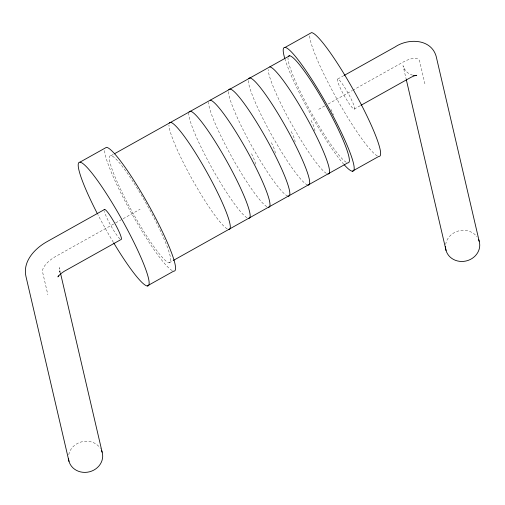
<?xml version="1.0" encoding="UTF-8"?>
<svg xmlns="http://www.w3.org/2000/svg" width="505" height="505" viewBox="0 0 505 505"><rect width="100%" height="100%" fill="white"/><g stroke="black" fill="none" stroke-linecap="round" stroke-linejoin="round"><path stroke-width="0.38" stroke-dasharray="2.52 1.89" d="M59.495 272.586L59.735 271.103L59.748 271.608L59.199 267.625L60.442 272.984M111.018 155.691L113.751 154.164M337.794 79.007L343.255 75.952M113.644 224.031L55.765 256.407A17.208 7.133 -32.7 0 0 42.578 272.025L47.855 294.718M115.677 222.888L122.462 219.094M123.144 218.715L140.1 209.228M318.705 109.314L324.81 105.898M328.206 104.005L351.972 90.704M352.654 90.326L403.047 62.134A17.208 7.133 -32.7 0 1 419.623 61.105L424.907 83.798M354.156 109.118A17.208 2.291 60.8 0 0 344.277 86.765A17.208 2.291 60.8 0 0 339.493 86.298A17.208 2.291 60.8 0 0 354.156 109.118L360.317 105.671M169.188 262.758L173.297 260.46M412.768 75.182C408.311 74.45 404.461 70.283 403.015 65.726L406.14 78.988M404.884 69.646L404.606 69.217M445.662 244.477A17.208 15.491 -13.1 0 1 459.032 230.823A17.208 15.491 -13.1 0 1 477.13 237.003M343.836 164.333A70.738 9.412 60.8 0 1 284.99 59.161M346.26 162.269A61.181 8.137 60.8 0 1 311.358 112.855A61.181 8.137 60.8 0 1 288.014 57.873M377.317 155.9A70.738 9.412 60.8 0 1 336.911 99.037A70.738 9.412 60.8 0 1 309.685 34.959M326.419 173.366A61.181 8.137 60.8 0 1 292.073 124.95A61.181 8.137 60.8 0 1 268.161 69.57M68.737 454.715A17.208 15.491 -13.1 0 1 82.713 441.585A17.208 15.491 -13.1 0 1 100.463 448.484M113.385 242.35A70.738 9.412 60.8 0 1 97.806 214.499M172.255 270.611A70.738 9.412 60.8 0 1 131.849 213.754A70.738 9.412 60.8 0 1 104.623 149.669M134.065 183.29A61.181 8.137 60.8 0 1 169.238 262.764A61.181 8.137 60.8 0 1 117.248 182.071A61.181 8.137 60.8 0 1 133.636 182.621M227.193 228.872A61.181 8.137 60.8 0 1 192.847 180.455A61.181 8.137 60.8 0 1 168.935 125.07M120.02 238.953A17.208 2.291 60.8 0 1 111.157 226.177A17.208 2.291 60.8 0 1 104.365 211.311M307.652 184.963A61.181 8.137 60.8 0 1 272.978 137.392A61.181 8.137 60.8 0 1 248.327 80.074M330.92 109.32A17.208 2.291 60.8 0 1 333.426 114.85M311.074 120.424A17.208 2.291 60.8 0 1 314.905 130.877M287.806 196.06A61.181 8.137 60.8 0 1 252.576 147.498A61.181 8.137 60.8 0 1 228.531 90.66M266.88 206.671A61.181 8.137 60.8 0 1 231.978 157.257A61.181 8.137 60.8 0 1 208.634 102.281M291.227 131.521A17.208 2.291 60.8 0 1 295.059 141.974M247.04 217.769A61.181 8.137 60.8 0 1 211.582 167.363A61.181 8.137 60.8 0 1 188.845 112.868M271.387 142.625A17.208 2.291 60.8 0 1 275.219 153.078M251.541 153.722A17.208 2.291 60.8 0 1 255.372 164.182M57.494 263.686L57.494 263.686"/><path stroke-width="0.76" d="M58.542 275.755L57.936 276.885L60.347 274.032L64.186 271.324L121.011 239.54A17.208 2.291 60.8 0 0 114.502 222.787A17.208 2.291 60.8 0 0 104.213 209.872M80.011 162.13L106.473 147.327A70.738 9.412 60.8 0 1 151.462 210.339A70.738 9.412 60.8 0 1 173.733 271.122L147.277 285.925M285.072 47.419L311.534 32.617A70.738 9.412 60.8 0 1 356.524 95.628A70.738 9.412 60.8 0 1 378.794 156.411L352.338 171.214M114.439 153.779L289.618 55.784M104.649 209.423L47.337 241.485C35.053 248.207 22.479 261.255 25.957 276.431L69.008 461.444M343.937 75.567L395.106 46.946C408.135 38.096 431.024 38.633 436.143 56.244L479.195 241.257M361.006 105.286L410.982 77.328L414.132 75.889L416.726 75.327L415.413 75.409M173.297 260.46L347.793 162.85A61.181 8.137 60.8 0 0 325.952 105.602A61.181 8.137 60.8 0 0 288.355 56.434M413.444 75.529L414.239 75.586M406.323 79.752L446.06 250.524M60.625 273.748L102.143 452.177M478.488 239.357A17.208 15.491 -13.1 0 1 465.863 261.041A17.208 15.491 -13.1 0 1 445.505 246.516M284.776 58.441A70.738 9.412 60.8 0 1 302.678 65.947A70.738 9.412 60.8 0 1 347.213 145.516A70.738 9.412 60.8 0 1 344.378 164.939M269.771 66.887A61.181 8.137 60.8 0 1 308.688 121.377A61.181 8.137 60.8 0 1 327.947 173.954M101.436 450.277A17.208 15.491 -13.1 0 1 89.537 471.79A17.208 15.491 -13.1 0 1 68.51 458.786M97.446 213.798A70.738 9.412 60.8 0 1 89.896 170.621A70.738 9.412 60.8 0 1 146.759 272.315A70.738 9.412 60.8 0 1 113.789 243.025M169.282 123.037A61.181 8.137 60.8 0 1 206.886 172.211A61.181 8.137 60.8 0 1 228.727 229.453M248.662 78.635A61.181 8.137 60.8 0 1 286.266 127.803A61.181 8.137 60.8 0 1 308.1 185.051M228.822 89.732A61.181 8.137 60.8 0 1 266.419 138.907A61.181 8.137 60.8 0 1 288.26 196.155M210.238 100.186A61.181 8.137 60.8 0 1 249.148 154.681A61.181 8.137 60.8 0 1 268.414 207.252M189.129 111.94A61.181 8.137 60.8 0 1 226.732 161.108A61.181 8.137 60.8 0 1 248.567 218.356"/></g></svg>
